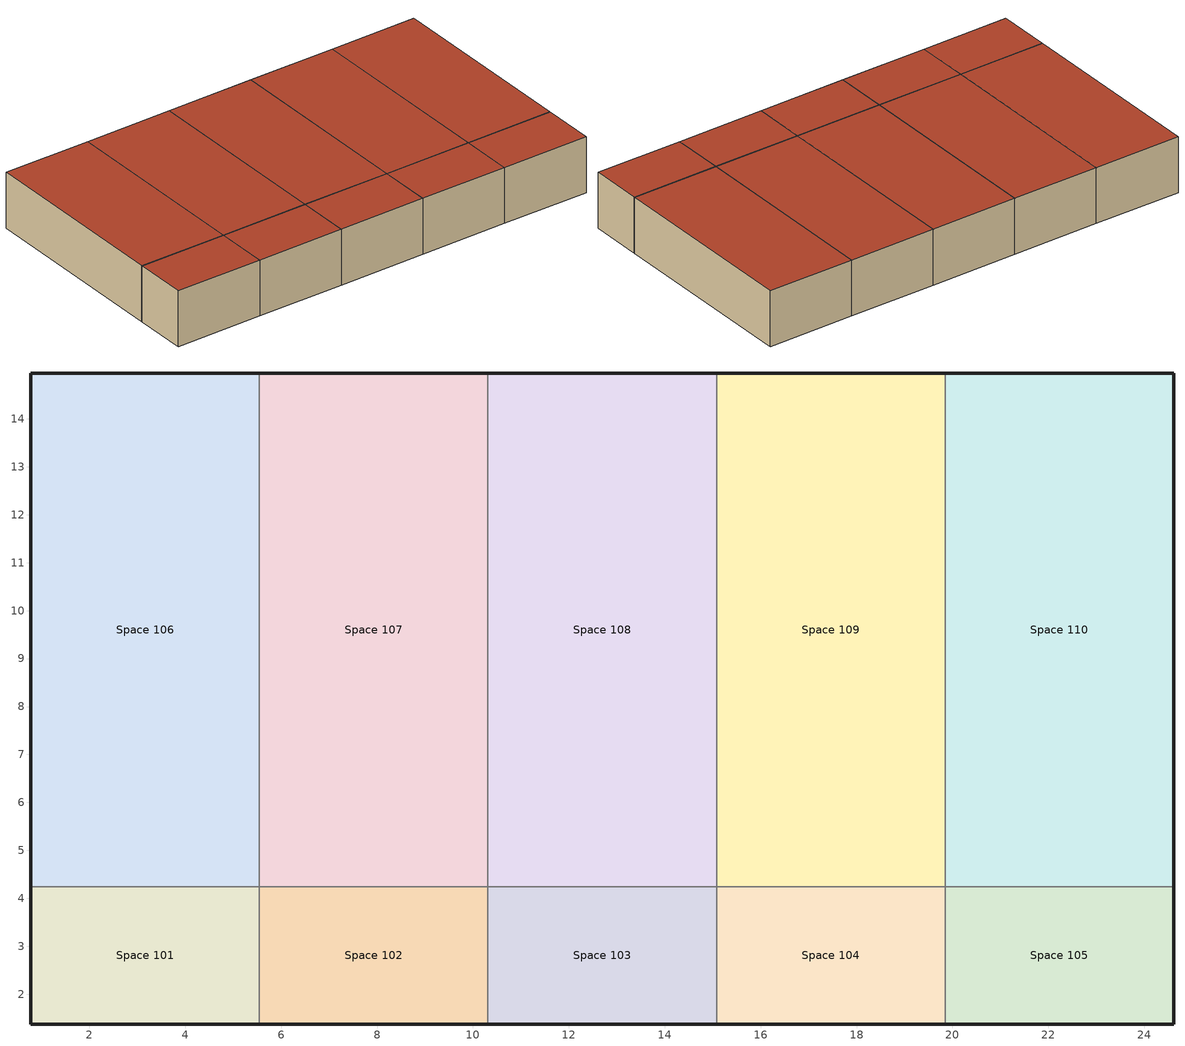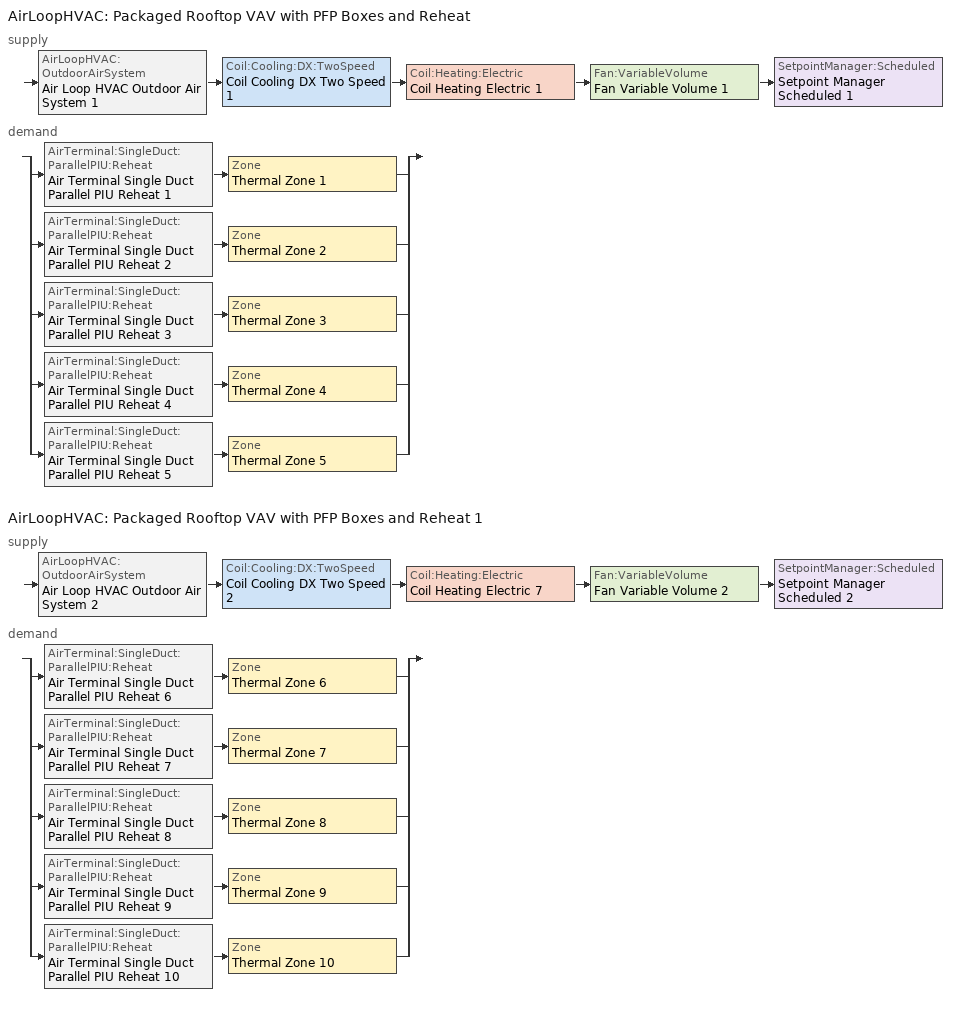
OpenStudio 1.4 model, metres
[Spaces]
Space 101
 floor ground: 5.55,4.24 5.55,1.38 0.78,1.38 0.78,4.24 z0
 wall outside: 0.78,4.24 0.78,1.38 5.55,1.38 z0:3.05
 wall to Space 106: 5.55,4.24 0.78,4.24 z0:3.05
 wall to Space 102: 5.55,1.38 5.55,4.24 z0:3.05
 roof outside: 5.55,1.38 5.55,4.24 0.78,4.24 0.78,1.38 z3.05
Space 102
 floor ground: 10.31,4.24 10.31,1.38 5.55,1.38 5.55,4.24 z0
 wall outside: 5.55,1.38 10.31,1.38 z0:3.05
 wall to Space 107: 10.31,4.24 5.55,4.24 z0:3.05
 wall to Space 103: 10.31,1.38 10.31,4.24 z0:3.05
 roof outside: 10.31,1.38 10.31,4.24 5.55,4.24 5.55,1.38 z3.05
Space 103
 floor ground: 15.08,4.24 15.08,1.38 10.31,1.38 10.31,4.24 z0
 wall outside: 10.31,1.38 15.08,1.38 z0:3.05
 wall to Space 108: 15.08,4.24 10.31,4.24 z0:3.05
 wall to Space 104: 15.08,1.38 15.08,4.24 z0:3.05
 roof outside: 15.08,1.38 15.08,4.24 10.31,4.24 10.31,1.38 z3.05
Space 104
 floor ground: 19.85,4.24 19.85,1.38 15.08,1.38 15.08,4.24 z0
 wall outside: 15.08,1.38 19.85,1.38 z0:3.05
 wall to Space 109: 19.85,4.24 15.08,4.24 z0:3.05
 wall to Space 105: 19.85,1.38 19.85,4.24 z0:3.05
 roof outside: 19.85,1.38 19.85,4.24 15.08,4.24 15.08,1.38 z3.05
Space 105
 floor ground: 24.61,4.24 24.61,1.38 19.85,1.38 19.85,4.24 z0
 wall outside: 19.85,1.38 24.61,1.38 24.61,4.24 z0:3.05
 wall to Space 110: 24.61,4.24 19.85,4.24 z0:3.05
 roof outside: 24.61,1.38 24.61,4.24 19.85,4.24 19.85,1.38 z3.05
Space 106
 floor ground: 5.55,14.96 5.55,4.24 0.78,4.24 0.78,14.96 z0
 wall outside: 5.55,14.96 0.78,14.96 0.78,4.24 z0:3.05
 wall to Space 107: 5.55,4.24 5.55,14.96 z0:3.05
 roof outside: 5.55,4.24 5.55,14.96 0.78,14.96 0.78,4.24 z3.05
Space 107
 floor ground: 10.31,14.96 10.31,4.24 5.55,4.24 5.55,14.96 z0
 wall outside: 10.31,14.96 5.55,14.96 z0:3.05
 wall to Space 108: 10.31,4.24 10.31,14.96 z0:3.05
 roof outside: 10.31,4.24 10.31,14.96 5.55,14.96 5.55,4.24 z3.05
Space 108
 floor ground: 15.08,14.96 15.08,4.24 10.31,4.24 10.31,14.96 z0
 wall outside: 15.08,14.96 10.31,14.96 z0:3.05
 wall to Space 109: 15.08,4.24 15.08,14.96 z0:3.05
 roof outside: 15.08,4.24 15.08,14.96 10.31,14.96 10.31,4.24 z3.05
Space 109
 floor ground: 19.85,14.96 19.85,4.24 15.08,4.24 15.08,14.96 z0
 wall outside: 19.85,14.96 15.08,14.96 z0:3.05
 wall to Space 110: 19.85,4.24 19.85,14.96 z0:3.05
 roof outside: 19.85,4.24 19.85,14.96 15.08,14.96 15.08,4.24 z3.05
Space 110
 floor ground: 24.61,14.96 24.61,4.24 19.85,4.24 19.85,14.96 z0
 wall outside: 24.61,4.24 24.61,14.96 19.85,14.96 z0:3.05
 roof outside: 24.61,4.24 24.61,14.96 19.85,14.96 19.85,4.24 z3.05
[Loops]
AirLoopHVAC 'Packaged Rooftop VAV with PFP Boxes and Reheat'
 supply: AirLoopHVAC:OutdoorAirSystem 'Air Loop HVAC Outdoor Air System 1' > Coil:Cooling:DX:TwoSpeed 'Coil Cooling DX Two Speed 1' > Coil:Heating:Electric 'Coil Heating Electric 1' > Fan:VariableVolume 'Fan Variable Volume 1' > SetpointManager:Scheduled 'Setpoint Manager Scheduled 1'
 demand: split
  | AirTerminal:SingleDuct:ParallelPIU:Reheat 'Air Terminal Single Duct Parallel PIU Reheat 1' > Zone 'Thermal Zone 1'
  | AirTerminal:SingleDuct:ParallelPIU:Reheat 'Air Terminal Single Duct Parallel PIU Reheat 2' > Zone 'Thermal Zone 2'
  | AirTerminal:SingleDuct:ParallelPIU:Reheat 'Air Terminal Single Duct Parallel PIU Reheat 3' > Zone 'Thermal Zone 3'
  | AirTerminal:SingleDuct:ParallelPIU:Reheat 'Air Terminal Single Duct Parallel PIU Reheat 4' > Zone 'Thermal Zone 4'
  | AirTerminal:SingleDuct:ParallelPIU:Reheat 'Air Terminal Single Duct Parallel PIU Reheat 5' > Zone 'Thermal Zone 5'
AirLoopHVAC 'Packaged Rooftop VAV with PFP Boxes and Reheat 1'
 supply: AirLoopHVAC:OutdoorAirSystem 'Air Loop HVAC Outdoor Air System 2' > Coil:Cooling:DX:TwoSpeed 'Coil Cooling DX Two Speed 2' > Coil:Heating:Electric 'Coil Heating Electric 7' > Fan:VariableVolume 'Fan Variable Volume 2' > SetpointManager:Scheduled 'Setpoint Manager Scheduled 2'
 demand: split
  | AirTerminal:SingleDuct:ParallelPIU:Reheat 'Air Terminal Single Duct Parallel PIU Reheat 6' > Zone 'Thermal Zone 6'
  | AirTerminal:SingleDuct:ParallelPIU:Reheat 'Air Terminal Single Duct Parallel PIU Reheat 7' > Zone 'Thermal Zone 7'
  | AirTerminal:SingleDuct:ParallelPIU:Reheat 'Air Terminal Single Duct Parallel PIU Reheat 8' > Zone 'Thermal Zone 8'
  | AirTerminal:SingleDuct:ParallelPIU:Reheat 'Air Terminal Single Duct Parallel PIU Reheat 9' > Zone 'Thermal Zone 9'
  | AirTerminal:SingleDuct:ParallelPIU:Reheat 'Air Terminal Single Duct Parallel PIU Reheat 10' > Zone 'Thermal Zone 10'
[Building]
Building 1: Space Type=189.1-2009 - Office - OpenOffice - CZ4-8; Default Construction Set=189.1-2009 - CZ5 - Office
[ClimateZones]
Climate Zone Institution Name 1=ASHRAE; Climate Zone Document Name 1=ANSI/ASHRAE Standard 169; Climate Zone Document Year 1=2006; Climate Zone Institution Name 2=CEC; Climate Zone Document Name 2=California Climate Zone Descriptions; Climate Zone Document Year 2=1995
[Site]
Site 1: Latitude {deg}=39.74; Longitude {deg}=-105.18; Time Zone {hr}=-7; Elevation {m}=1829
[SizingPeriod:DesignDay] Barometric Pressure {Pa}=81198; Sky Clearness=0; Rain Indicator=0; Snow Indicator=0; Day of Month=21; Daylight Saving Time Indicator=0; Dry-Bulb Temperature Range Modifier Type=DefaultMultipliers
Name | Maximum Dry-Bulb Temperature {C} | Daily Dry-Bulb Temperature Range {deltaC} | Humidity Indicating Conditions at Maximum Dry-Bulb {BasedOnField A3} | Wind Speed {m/s} | Wind Direction {deg} | Month | Day Type | Humidity Indicating Type | Solar Model Indicator | ASHRAE Taub | ASHRAE Taud
Denver Centennial  Golden   N Ann Htg 99.6% Condns DB | -18.8 | 0 | -18.8 | 3 | 340 | 12 | WinterDesignDay | Wetbulb | ASHRAEClearSky
Denver Centennial  Golden   N Ann Hum_n 99.6% Condns DP=>MCDB | -10.9 | 0 | -21.6 | 3 | 340 | 12 | WinterDesignDay | Dewpoint | ASHRAEClearSky
Denver Centennial  Golden   N Ann Clg .4% Condns WB=>MDB | 27.3 | 15.2 | 18.4 | 4.9 | 0 | 7 | SummerDesignDay | Wetbulb | ASHRAETau | 0.424 | 2.025
Denver Centennial  Golden   N Ann Clg .4% Condns DB=>MWB | 33 | 15.2 | 15.7 | 4.9 | 0 | 7 | SummerDesignDay | Wetbulb | ASHRAETau | 0.424 | 2.025
Denver Centennial  Golden   N Ann Htg Wind 99.6% Condns WS=>MCDB | 3.9 | 0 | 3.9 | 12.2 | 340 | 12 | WinterDesignDay | Wetbulb | ASHRAEClearSky
Denver Centennial  Golden   N Ann Clg .4% Condns Enth=>MDB | 27.3 | 15.2 | 59700 | 4.9 | 0 | 7 | SummerDesignDay | Enthalpy | ASHRAETau | 0.424 | 2.025
Denver Centennial  Golden   N Ann Clg .4% Condns DP=>MDB | 20.2 | 15.2 | 16.1 | 4.9 | 0 | 7 | SummerDesignDay | Dewpoint | ASHRAETau | 0.424 | 2.025
[DefaultConstructionSet]
189.1-2009 - CZ5 - Office: Default Exterior Surface Constructions=Default Surface Constructions 13; Default Interior Surface Constructions=Default Surface Constructions 14; Default Ground Contact Surface Constructions=Default Surface Constructions 15; Default Exterior SubSurface Constructions=Default Sub Surface Constructions 9; Default Interior SubSurface Constructions=Default Sub Surface Constructions 10; Interior Partition Construction=Interior Partition
[DefaultSurfaceConstructions]
Name | Floor Construction | Wall Construction | Roof Ceiling Construction
Default Surface Constructions 13 | ExtSlabCarpet 4in ClimateZone 1-8 | ASHRAE 189.1-2009 ExtWall Mass ClimateZone 5 | ASHRAE 189.1-2009 ExtRoof IEAD ClimateZone 2-5
Default Surface Constructions 14 | Interior Floor | Interior Wall | Interior Ceiling
Default Surface Constructions 15 | ExtSlabCarpet 4in ClimateZone 1-8 | ExtSlabCarpet 4in ClimateZone 1-8 | ExtSlabCarpet 4in ClimateZone 1-8
[Construction]
ExtSlabCarpet 4in ClimateZone 1-8: MAT-CC05 4 HW CONCRETE, CP02 CARPET PAD
Interior Floor: F16 Acoustic tile, F05 Ceiling air space resistance, M11 100mm lightweight concrete
Interior Wall: G01a 19mm gypsum board, F04 Wall air space resistance, G01a 19mm gypsum board
Interior Ceiling: M11 100mm lightweight concrete, F05 Ceiling air space resistance, F16 Acoustic tile
Exterior Door: F08 Metal surface, I01 25mm insulation board
Interior Window: Clear 3mm
Interior Door; Interior Partition: G05 25mm wood
ASHRAE 189.1-2009 ExtRoof IEAD ClimateZone 2-5: Roof Membrane, Roof Insulation [21], Metal Decking
ASHRAE 189.1-2009 ExtWindow ClimateZone 4-5: Theoretical Glass [207]
ASHRAE 189.1-2009 ExtWall Mass ClimateZone 5: 1IN Stucco, 8IN Concrete HW, Wall Insulation [40], 1/2IN Gypsum
[Material] Thermal Absorptance=0.9
Name | Roughness | Thickness {m} | Conductivity {W/m-K} | Density {kg/m3} | Specific Heat {J/kg-K} | Solar Absorptance | Visible Absorptance
MAT-CC05 4 HW CONCRETE | Rough | 0.1016 | 1.311 | 2240 | 836.8 | 0.85 | 0.85
1IN Stucco | Smooth | 0.0253 | 0.6918 | 1858 | 837 | 0.92 | 0.92
8IN Concrete HW | MediumRough | 0.2033 | 1.7296 | 2243 | 837 | 0.65 | 0.65
1/2IN Gypsum | Smooth | 0.0127 | 0.16 | 784.9 | 830 | 0.4 | 0.4
Roof Membrane | VeryRough | 0.0095 | 0.16 | 1121.29 | 1460 | 0.7 | 0.7
Metal Decking | MediumSmooth | 0.0015 | 45.006 | 7680 | 418.4 | 0.6 | 0.6
F16 Acoustic tile | MediumSmooth | 0.0191 | 0.06 | 368 | 590 | 0.3 | 0.3
M11 100mm lightweight concrete | MediumRough | 0.1016 | 0.53 | 1280 | 840 | 0.5 | 0.5
G01a 19mm gypsum board | MediumSmooth | 0.019 | 0.16 | 800 | 1090 | 0.4 | 0.4
F08 Metal surface | Smooth | 0.0008 | 45.28 | 7824 | 500 | 0.7 | 0.7
I01 25mm insulation board | MediumRough | 0.0254 | 0.03 | 43 | 1210 | 0.6 | 0.6
G05 25mm wood | MediumSmooth | 0.0254 | 0.15 | 608 | 1630 | 0.5 | 0.5
Roof Insulation [21] | MediumRough | 0.2105 | 0.049 | 265 | 836.8 | 0.7 | 0.7
Wall Insulation [40] | MediumRough | 0.0794 | 0.0432 | 91 | 837 | 0.5 | 0.5
[Material:NoMass]
CP02 CARPET PAD: Roughness=Smooth; Thermal Resistance {m2-K/W}=0.1; Thermal Absorptance=0.9; Solar Absorptance=0.8; Visible Absorptance=0.8
[Material:AirGap]
Name | Thermal Resistance {m2-K/W}
F05 Ceiling air space resistance | 0.18
F04 Wall air space resistance | 0.15
[DefaultSubSurfaceConstructions]
Name | Fixed Window Construction | Operable Window Construction | Door Construction | Tubular Daylight Dome Construction | Tubular Daylight Diffuser Construction
Default Sub Surface Constructions 9 | ASHRAE 189.1-2009 ExtWindow ClimateZone 4-5 | ASHRAE 189.1-2009 ExtWindow ClimateZone 4-5 | Exterior Door | Interior Window | Interior Window
Default Sub Surface Constructions 10 | Interior Window | Interior Window | Interior Door
[WindowMaterial:Glazing] Optical Data Type=SpectralAverage; Thickness {m}=0.003; Back Side Solar Reflectance at Normal Incidence=0; Back Side Visible Reflectance at Normal Incidence=0; Infrared Transmittance at Normal Incidence=0; Dirt Correction Factor for Solar and Visible Transmittance=1; Solar Diffusing=No
Name | Solar Transmittance at Normal Incidence | Front Side Solar Reflectance at Normal Incidence | Visible Transmittance at Normal Incidence | Front Side Visible Reflectance at Normal Incidence | Front Side Infrared Hemispherical Emissivity | Back Side Infrared Hemispherical Emissivity | Conductivity {W/m-K}
Clear 3mm | 0.837 | 0.075 | 0.898 | 0.081 | 0.84 | 0.84 | 0.9
Theoretical Glass [207] | 0.3311 | 0.6189 | 0.44 | 0.51 | 0.9 | 0.9 | 0.0133
[SpaceType]
189.1-2009 - Office - OpenOffice - CZ4-8: Default Schedule Set=189.1-2009 - Office - OpenOffice - CZ4-8 Schedule Set; Design Specification Outdoor Air Object=189.1-2009 - Office - OpenOffice - CZ4-8 Ventilation; Standards Building Type=Office; Standards Space Type=OpenOffice
[DefaultScheduleSet]
189.1-2009 - Office - OpenOffice - CZ4-8 Schedule Set: Number of People Schedule=Office Work Occ; People Activity Level Schedule=Office Activity; Lighting Schedule=Office Bldg Light; Electric Equipment Schedule=Office Bldg Equip; Infiltration Schedule=Office Infil Quarter On
[Lights:Definition]
189.1-2009 - Office - OpenOffice - CZ4-8 Lights Definition: Design Level Calculation Method=Watts/Area; Watts per Space Floor Area {W/m2}=10.6563
[Lights]
189.1-2009 - Office - OpenOffice - CZ4-8 Lights: Lights Definition=189.1-2009 - Office - OpenOffice - CZ4-8 Lights Definition; Space or SpaceType=189.1-2009 - Office - OpenOffice - CZ4-8
[DesignSpecification:OutdoorAir]
189.1-2009 - Office - OpenOffice - CZ4-8 Ventilation: Outdoor Air Method=Sum; Outdoor Air Flow per Person {m3/s-person}=0.00943895
[People:Definition]
189.1-2009 - Office - OpenOffice - CZ4-8 People Definition: Number of People Calculation Method=People/Area; People per Space Floor Area {person/m2}=0.0565105; Fraction Radiant=0.3
[People]
189.1-2009 - Office - OpenOffice - CZ4-8 People: People Definition=189.1-2009 - Office - OpenOffice - CZ4-8 People Definition; Space or SpaceType=189.1-2009 - Office - OpenOffice - CZ4-8
[SpaceInfiltration:DesignFlowRate]
189.1-2009 - Office - OpenOffice - CZ4-8 Infiltration: Space or SpaceType=189.1-2009 - Office - OpenOffice - CZ4-8; Design Flow Rate Calculation Method=Flow/ExteriorArea; Flow per Exterior Surface Area {m3/s-m2}=0.000226568
[ElectricEquipment:Definition]
189.1-2009 - Office - OpenOffice - CZ4-8 Electric Equipment Definition: Design Level Calculation Method=Watts/Area; Watts per Space Floor Area {W/m2}=7.64238
[ElectricEquipment]
189.1-2009 - Office - OpenOffice - CZ4-8 Electric Equipment: Electric Equipment Definition=189.1-2009 - Office - OpenOffice - CZ4-8 Electric Equipment Definition; Space or SpaceType=189.1-2009 - Office - OpenOffice - CZ4-8
[ThermostatSetpoint:DualSetpoint] Heating Setpoint Temperature Schedule=Medium Office HtgSetp; Cooling Setpoint Temperature Schedule=Medium Office ClgSetp
Thermostat Setpoint Dual Setpoint 1; Thermostat Setpoint Dual Setpoint 2; Thermostat Setpoint Dual Setpoint 3; Thermostat Setpoint Dual Setpoint 4; Thermostat Setpoint Dual Setpoint 5; Thermostat Setpoint Dual Setpoint 6; Thermostat Setpoint Dual Setpoint 7; Thermostat Setpoint Dual Setpoint 8; Thermostat Setpoint Dual Setpoint 9; Thermostat Setpoint Dual Setpoint 10
[BuildingStory]
Building Story 1: Nominal Z Coordinate {m}=0; Nominal Floor to Floor Height {m}=3.048
[Space] Building Story=Building Story 1
Name | Thermal Zone
Space 101 | Thermal Zone 7
Space 102 | Thermal Zone 2
Space 103 | Thermal Zone 1
Space 104 | Thermal Zone 5
Space 105 | Thermal Zone 6
Space 106 | Thermal Zone 4
Space 107 | Thermal Zone 9
Space 108 | Thermal Zone 10
Space 109 | Thermal Zone 3
Space 110 | Thermal Zone 8
[ThermalZone] Use Ideal Air Loads=No
Name | Thermostat
Thermal Zone 1 | Thermostat Setpoint Dual Setpoint 5
Thermal Zone 2 | Thermostat Setpoint Dual Setpoint 4
Thermal Zone 3 | Thermostat Setpoint Dual Setpoint 1
Thermal Zone 4 | Thermostat Setpoint Dual Setpoint 9
Thermal Zone 5 | Thermostat Setpoint Dual Setpoint 10
Thermal Zone 6 | Thermostat Setpoint Dual Setpoint 3
Thermal Zone 7 | Thermostat Setpoint Dual Setpoint 8
Thermal Zone 8 | Thermostat Setpoint Dual Setpoint 7
Thermal Zone 9 | Thermostat Setpoint Dual Setpoint 2
Thermal Zone 10 | Thermostat Setpoint Dual Setpoint 6
[Sizing:Zone] Zone Cooling Design Supply Air Temperature {C}=14; Zone Heating Design Supply Air Temperature {C}=40; Zone Cooling Design Supply Air Humidity Ratio {kg-H2O/kg-air}=0.0085; Zone Heating Design Supply Air Humidity Ratio {kg-H2O/kg-air}=0.008; Heating Design Air Flow Method=DesignDay
Name | Cooling Design Air Flow Method
Thermal Zone 1; Thermal Zone 6; Thermal Zone 7; Thermal Zone 8; Thermal Zone 9; Thermal Zone 10 | DesignDay
Thermal Zone 2; Thermal Zone 3; Thermal Zone 4; Thermal Zone 5
[Zone equipment]
Thermal Zone 1: Air Terminal Single Duct Parallel PIU Reheat 1, Fan Zone Exhaust
Thermal Zone 2: Air Terminal Single Duct Parallel PIU Reheat 2, Fan Zone Exhaust 1
Thermal Zone 3: Air Terminal Single Duct Parallel PIU Reheat 3, Fan Zone Exhaust 2
Thermal Zone 4: Air Terminal Single Duct Parallel PIU Reheat 4, Fan Zone Exhaust 3
Thermal Zone 5: Air Terminal Single Duct Parallel PIU Reheat 5, Fan Zone Exhaust 4
Thermal Zone 6: Air Terminal Single Duct Parallel PIU Reheat 6
Thermal Zone 7: Air Terminal Single Duct Parallel PIU Reheat 7
Thermal Zone 8: Air Terminal Single Duct Parallel PIU Reheat 8
Thermal Zone 9: Air Terminal Single Duct Parallel PIU Reheat 9
Thermal Zone 10: Air Terminal Single Duct Parallel PIU Reheat 10
[AirLoopHVAC] Design Supply Air Flow Rate {m3/s}=AutoSize
Packaged Rooftop VAV with PFP Boxes and Reheat; Packaged Rooftop VAV with PFP Boxes and Reheat 1
[AvailabilityManager:Scheduled] Schedule=Always On Discrete
Availability Manager Scheduled 1; Availability Manager Scheduled 2
[Sizing:System] Type of Load to Size On=Sensible; Design Outdoor Air Flow Rate {m3/s}=Autosize; Minimum System Air Flow Ratio=0.3; Preheat Design Temperature {C}=7; Preheat Design Humidity Ratio {kg-H2O/kg-Air}=0.008; Precool Design Temperature {C}=12.8; Precool Design Humidity Ratio {kg-H2O/kg-Air}=0.008; Central Cooling Design Supply Air Temperature {C}=12.8; Central Heating Design Supply Air Temperature {C}=16.7; Sizing Option=NonCoincident; 100% Outdoor Air in Cooling=Yes; 100% Outdoor Air in Heating=Yes; Central Cooling Design Supply Air Humidity Ratio {kg-H2O/kg-Air}=0.0085; Central Heating Design Supply Air Humidity Ratio {kg-H2O/kg-Air}=0.008; Cooling Design Air Flow Method=DesignDay; Cooling Design Air Flow Rate {m3/s}=0; Heating Design Air Flow Method=DesignDay; Heating Design Air Flow Rate {m3/s}=0; System Outdoor Air Method=ZoneSum
Packaged Rooftop VAV with PFP Boxes and Reheat; Packaged Rooftop VAV with PFP Boxes and Reheat 1
[Fan:VariableVolume] Availability Schedule=Always On Discrete; Fan Efficiency=0.6045; Pressure Rise {Pa}=500; Maximum Flow Rate {m3/s}=Autosize; Fan Power Minimum Flow Rate Input Method=FixedFlowRate; Fan Power Minimum Flow Fraction=0; Fan Power Minimum Air Flow Rate {m3/s}=0; Motor Efficiency=0.93; Motor In Airstream Fraction=1; Fan Power Coefficient 1=0.0407599; Fan Power Coefficient 2=0.088045; Fan Power Coefficient 3=-0.0729261; Fan Power Coefficient 4=0.94374; Fan Power Coefficient 5=0
Fan Variable Volume 1; Fan Variable Volume 2
[Coil:Heating:Electric] Availability Schedule=Always On Discrete
Coil Heating Electric 1; Coil Heating Electric 2; Coil Heating Electric 3; Coil Heating Electric 4; Coil Heating Electric 5; Coil Heating Electric 6; Coil Heating Electric 7; Coil Heating Electric 8; Coil Heating Electric 9; Coil Heating Electric 10; Coil Heating Electric 11; Coil Heating Electric 12
[Coil:Cooling:DX:TwoSpeed] Availability Schedule=Always On Discrete; Rated High Speed Total Cooling Capacity {W}=Autosize; Rated High Speed Sensible Heat Ratio=Autosize; Rated High Speed COP {W/W}=3; Rated High Speed Air Flow Rate {m3/s}=Autosize; Rated Low Speed Total Cooling Capacity {W}=Autosize; Rated Low Speed Sensible Heat Ratio=0.69; Rated Low Speed COP {W/W}=3; Condenser Type=AirCooled; High Speed Evaporative Condenser Effectiveness=0; High Speed Evaporative Condenser Air Flow Rate {m3/s}=Autosize; High Speed Evaporative Condenser Pump Rated Power Consumption {W}=Autosize; Low Speed Evaporative Condenser Effectiveness=0; Low Speed Evaporative Condenser Air Flow Rate {m3/s}=Autosize; Low Speed Evaporative Condenser Pump Rated Power Consumption {W}=Autosize; Basin Heater Capacity {W/K}=10; Basin Heater Setpoint Temperature {C}=2
Name | Total Cooling Capacity Function of Temperature Curve | Total Cooling Capacity Function of Flow Fraction Curve | Energy Input Ratio Function of Temperature Curve | Energy Input Ratio Function of Flow Fraction Curve | Part Load Fraction Correlation Curve | Low Speed Total Cooling Capacity Function of Temperature Curve | Low Speed Energy Input Ratio Function of Temperature Curve
Coil Cooling DX Two Speed 1 | Curve Biquadratic 1 | Curve Quadratic 1 | Curve Biquadratic 2 | Curve Quadratic 2 | Curve Quadratic 3 | Curve Biquadratic 3 | Curve Biquadratic 4
Coil Cooling DX Two Speed 2 | Curve Biquadratic 5 | Curve Quadratic 4 | Curve Biquadratic 6 | Curve Quadratic 5 | Curve Quadratic 6 | Curve Biquadratic 7 | Curve Biquadratic 8
[SetpointManager:Scheduled] Control Variable=Temperature
Name | Schedule
Setpoint Manager Scheduled 1 | Deck_Temperature
Setpoint Manager Scheduled 2 | Deck_Temperature 1
[Controller:OutdoorAir] Minimum Outdoor Air Flow Rate {m3/s}=Autosize; Maximum Outdoor Air Flow Rate {m3/s}=Autosize; Economizer Control Type=NoEconomizer; Economizer Control Action Type=ModulateFlow; Economizer Maximum Limit Dry-Bulb Temperature {C}=28; Economizer Maximum Limit Enthalpy {J/kg}=64000; Economizer Minimum Limit Dry-Bulb Temperature {C}=-100; Lockout Type=NoLockout; Minimum Limit Type=FixedMinimum; High Humidity Control=No; Heat Recovery Bypass Control Type=BypassWhenOAFlowGreaterThanMinimum
Name | Controller Mechanical Ventilation
Controller Outdoor Air 1 | Controller Mechanical Ventilation 1
Controller Outdoor Air 2 | Controller Mechanical Ventilation 2
[Controller:MechanicalVentilation] Availability Schedule=Always On Discrete; System Outdoor Air Method=ZoneSum
Controller Mechanical Ventilation 1; Controller Mechanical Ventilation 2
[AirLoopHVAC:OutdoorAirSystem]
Name | Controller
Air Loop HVAC Outdoor Air System 1 | Controller Outdoor Air 1
Air Loop HVAC Outdoor Air System 2 | Controller Outdoor Air 2
[Fan:ConstantVolume] Availability Schedule=Always On Discrete; Pressure Rise {Pa}=300; Maximum Flow Rate {m3/s}=AutoSize
Fan Constant Volume 1; Fan Constant Volume 2; Fan Constant Volume 3; Fan Constant Volume 4; Fan Constant Volume 5; Fan Constant Volume 6; Fan Constant Volume 7; Fan Constant Volume 8; Fan Constant Volume 9; Fan Constant Volume 10
[AirTerminal:SingleDuct:ParallelPIU:Reheat] Availability Schedule=Always On Discrete; Maximum Primary Air Flow Rate {m3/s}=Autosize; Maximum Secondary Air Flow Rate {m3/s}=Autosize; Minimum Primary Air Flow Fraction=Autosize; Fan On Flow Fraction=Autosize; Maximum Hot Water or Steam Flow Rate {m3/s}=Autosize; Minimum Hot Water or Steam Flow Rate {m3/s}=0; Convergence Tolerance=0.001
Name | Fan | Reheat Coil
Air Terminal Single Duct Parallel PIU Reheat 1 | Fan Constant Volume 1 | Coil Heating Electric 2
Air Terminal Single Duct Parallel PIU Reheat 2 | Fan Constant Volume 2 | Coil Heating Electric 3
Air Terminal Single Duct Parallel PIU Reheat 3 | Fan Constant Volume 3 | Coil Heating Electric 4
Air Terminal Single Duct Parallel PIU Reheat 4 | Fan Constant Volume 4 | Coil Heating Electric 5
Air Terminal Single Duct Parallel PIU Reheat 5 | Fan Constant Volume 5 | Coil Heating Electric 6
Air Terminal Single Duct Parallel PIU Reheat 6 | Fan Constant Volume 6 | Coil Heating Electric 8
Air Terminal Single Duct Parallel PIU Reheat 7 | Fan Constant Volume 7 | Coil Heating Electric 9
Air Terminal Single Duct Parallel PIU Reheat 8 | Fan Constant Volume 8 | Coil Heating Electric 10
Air Terminal Single Duct Parallel PIU Reheat 9 | Fan Constant Volume 9 | Coil Heating Electric 11
Air Terminal Single Duct Parallel PIU Reheat 10 | Fan Constant Volume 10 | Coil Heating Electric 12
[Fan:ZoneExhaust] Availability Schedule=Always On Discrete; Fan Efficiency=0.6; Pressure Rise {Pa}=0; Maximum Flow Rate {m3/s}=0.0943895; System Availability Manager Coupling Mode=Decoupled
Fan Zone Exhaust; Fan Zone Exhaust 1; Fan Zone Exhaust 2; Fan Zone Exhaust 3; Fan Zone Exhaust 4
[Schedule:Ruleset]
Name | Default Day Schedule | Summer Design Day Schedule | Winter Design Day Schedule
Office Bldg Light | Office Bldg Light Default Schedule | Office Bldg Light Summer Design Day | Office Bldg Light Winter Design Day
Office Activity | Office Activity Default Schedule | Office Activity Summer Design Day | Office Activity Winter Design Day
Office Infil Quarter On | Office Infil Quarter On Default Schedule | Office Infil Quarter On Summer Design Day | Office Infil Quarter On Winter Design Day
Office Bldg Equip | Office Bldg Equip Default Schedule | Office Bldg Equip Summer Design Day | Office Bldg Equip Winter Design Day
Medium Office HtgSetp | Medium Office HtgSetp Default Schedule | Medium Office HtgSetp Summer Design Day | Medium Office HtgSetp Winter Design Day
Medium Office ClgSetp | Medium Office ClgSetp Default Schedule | Medium Office ClgSetp Summer Design Day | Medium Office ClgSetp Winter Design Day
Office Work Occ | Office Bldg Occ Default Schedule | Office Bldg Occ Summer Design Day | Office Bldg Occ Winter Design Day
Deck_Temperature | Deck_Temperature_Default | Deck_Temperature_Summer_Design_Day | Deck_Temperature_Winter_Design_Day
Deck_Temperature 1 | Deck_Temperature_Default 1 | Deck_Temperature_Summer_Design_Day 1 | Deck_Temperature_Winter_Design_Day 1
[Schedule:Day]
Office Bldg Light Default Schedule: 5, 0, 0.05, 7, 0, 0.1, 8, 0, 0.3, 17, 0, 0.9, 18, 0, 0.7, 20, 0, 0.5, 22, 0, 0.3, 23, 0, 0.1, 24, 0, 0.05
Office Bldg Light Summer Design Day; Office Infil Quarter On Rule 1 Day Schedule; Office Bldg Equip Summer Design Day: 24, 0, 1
Office Bldg Light Winter Design Day; Office Bldg Equip Winter Design Day; Office Bldg Occ Winter Design Day; Office Bldg Occ Rule 1 Day Schedule: 24, 0, 0
Office Bldg Light Rule 1 Day Schedule: 24, 0, 0.05
Office Bldg Light Rule 2 Day Schedule: 6, 0, 0.05, 8, 0, 0.1, 14, 0, 0.5, 17, 0, 0.15, 24, 0, 0.05
Office Activity Default Schedule; Office Activity Summer Design Day; Office Activity Winter Design Day: 24, 0, 132
Office Infil Quarter On Default Schedule; Office Infil Quarter On Summer Design Day: 6, 0, 1, 22, 0, 0.25, 24, 0, 1
Office Infil Quarter On Winter Design Day; Office Infil Quarter On Rule 2 Day Schedule: 6, 0, 1, 18, 0, 0.25, 24, 0, 1
Office Bldg Equip Default Schedule: 8, 0, 0.4, 12, 0, 0.9, 13, 0, 0.8, 17, 0, 0.9, 18, 0, 0.8, 20, 0, 0.6, 22, 0, 0.5, 24, 0, 0.4
Office Bldg Equip Rule 1 Day Schedule: 24, 0, 0.3
Office Bldg Equip Rule 2 Day Schedule: 6, 0, 0.3, 8, 0, 0.4, 14, 0, 0.5, 17, 0, 0.35, 24, 0, 0.3
Medium Office HtgSetp Default Schedule: 6, 0, 15.6, 22, 0, 21, 24, 0, 15.6
Medium Office HtgSetp Summer Design Day; Medium Office HtgSetp Rule 1 Day Schedule: 24, 0, 15.6
Medium Office HtgSetp Winter Design Day: 24, 0, 21
Medium Office HtgSetp Rule 2 Day Schedule: 6, 0, 15.6, 18, 0, 21, 24, 0, 15.6
Medium Office ClgSetp Default Schedule; Medium Office ClgSetp Summer Design Day: 6, 0, 26.7, 22, 0, 24, 24, 0, 26.7
Medium Office ClgSetp Winter Design Day; Medium Office ClgSetp Rule 1 Day Schedule: 24, 0, 26.7
Medium Office ClgSetp Rule 2 Day Schedule: 6, 0, 26.7, 18, 0, 24, 24, 0, 26.7
Office Bldg Occ Default Schedule: 6, 0, 0, 7, 0, 0.1, 8, 0, 0.2, 12, 0, 0.85, 13, 0, 0.5, 17, 0, 0.85, 18, 0, 0.7, 20, 0, 0.4, 22, 0, 0.1, 24, 0, 0.05
Office Bldg Occ Summer Design Day: 6, 0, 0, 22, 0, 1, 24, 0, 0.05
Office Bldg Occ Rule 2 Day Schedule: 6, 0, 0, 8, 0, 0.1, 14, 0, 0.4, 17, 0, 0.1, 24, 0, 0
Deck_Temperature_Default; Deck_Temperature_Summer_Design_Day; Deck_Temperature_Winter_Design_Day; Deck_Temperature_Default 1; Deck_Temperature_Summer_Design_Day 1; Deck_Temperature_Winter_Design_Day 1: 24, 0, 12.8
[Schedule:Rule] Apply Monday=No; Apply Tuesday=No; Apply Wednesday=No; Apply Thursday=No; Apply Friday=No; Date Specification Type=DateRange; Start Month=1; Start Day=1; End Month=12; End Day=31
Name | Schedule Ruleset | Rule Order | Day Schedule | Apply Sunday | Apply Saturday
Office Bldg Light Rule 1 | Office Bldg Light | 0 | Office Bldg Light Rule 1 Day Schedule | Yes | No
Office Bldg Light Rule 2 | Office Bldg Light | 1 | Office Bldg Light Rule 2 Day Schedule | No | Yes
Office Infil Quarter On Rule 1 | Office Infil Quarter On | 0 | Office Infil Quarter On Rule 1 Day Schedule | Yes | No
Office Infil Quarter On Rule 2 | Office Infil Quarter On | 1 | Office Infil Quarter On Rule 2 Day Schedule | No | Yes
Office Bldg Equip Rule 1 | Office Bldg Equip | 0 | Office Bldg Equip Rule 1 Day Schedule | Yes | No
Office Bldg Equip Rule 2 | Office Bldg Equip | 1 | Office Bldg Equip Rule 2 Day Schedule | No | Yes
Medium Office HtgSetp Rule 1 | Medium Office HtgSetp | 0 | Medium Office HtgSetp Rule 1 Day Schedule | Yes | No
Medium Office HtgSetp Rule 2 | Medium Office HtgSetp | 1 | Medium Office HtgSetp Rule 2 Day Schedule | No | Yes
Medium Office ClgSetp Rule 1 | Medium Office ClgSetp | 0 | Medium Office ClgSetp Rule 1 Day Schedule | Yes | No
Medium Office ClgSetp Rule 2 | Medium Office ClgSetp | 1 | Medium Office ClgSetp Rule 2 Day Schedule | No | Yes
Office Work Occ Rule 1 | Office Work Occ | 0 | Office Bldg Occ Rule 1 Day Schedule | Yes | No
Office Work Occ Rule 2 | Office Work Occ | 1 | Office Bldg Occ Rule 2 Day Schedule | No | Yes
[Schedule:Constant]
Always On Discrete: Value=1
[Curve:Biquadratic] Minimum Value of x {BasedOnField A2}=17; Maximum Value of x {BasedOnField A2}=22; Minimum Value of y {BasedOnField A3}=13; Maximum Value of y {BasedOnField A3}=46
Name | Coefficient1 Constant | Coefficient2 x | Coefficient3 x**2 | Coefficient4 y | Coefficient5 y**2 | Coefficient6 x*y
Curve Biquadratic 1; Curve Biquadratic 3; Curve Biquadratic 5; Curve Biquadratic 7 | 0.42415 | 0.04426 | -0.00042 | 0.00333 | -8e-005 | -0.00021
Curve Biquadratic 2; Curve Biquadratic 4; Curve Biquadratic 6; Curve Biquadratic 8 | 1.23649 | -0.02431 | 0.00057 | -0.01434 | 0.00063 | -0.00038
[Curve:Quadratic]
Name | Coefficient1 Constant | Coefficient2 x | Coefficient3 x**2 | Minimum Value of x {BasedOnField A2} | Maximum Value of x {BasedOnField A2}
Curve Quadratic 1; Curve Quadratic 4 | 0.77136 | 0.34053 | -0.11088 | 0.75918 | 1.13877
Curve Quadratic 2; Curve Quadratic 5 | 1.2055 | -0.32953 | 0.12308 | 0.75918 | 1.13877
Curve Quadratic 3; Curve Quadratic 6 | 0.771 | 0.229 | 0 | 0 | 1
